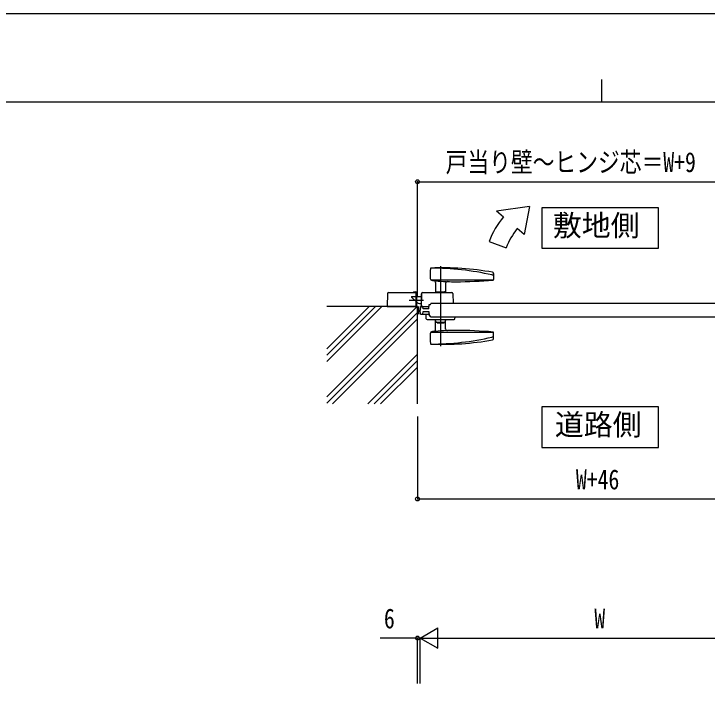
# Model space of a CAD drawing. Units: millimetres, scale not verified. Extents: x -4205 to 4205, y -2970 to 2970.
# Drawn here: x -1301 to 228, y 1482 to 2970 of the extents above; entities that cross this region are included whole.
import ezdxf
from ezdxf.enums import TextEntityAlignment as Align

# ---------------------------------------------------------------- set-up
doc = ezdxf.new("R2010")
doc.units = ezdxf.units.MM
doc.header["$LTSCALE"] = 10
for name, color, linetype in [('0-2_USER1', 3, 'Continuous'), ('0-3_YKK_12', 2, 'Continuous'), ('0-5_YKK_A1', 4, 'Continuous'), ('0-6_YKK_D', 6, 'Continuous'), ('0-7_YKK_ZWAK', 7, 'Continuous')]:
    doc.layers.add(name, color=color, linetype=linetype)
doc.styles.add('ＭＳ ゴシック', font='')
doc.styles.get('ＭＳ ゴシック').set_extended_font_data('MS Gothic')

msp = doc.modelspace()

# ---------------------------------------------------------------- linework, layer by layer
at = {"layer": '0-2_USER1'}
for points in [[(-136.78, 2542.2), (-136.78, 2452.95), (120.82, 2452.95), (120.82, 2542.2)], [(-136.78, 2102.76), (-136.78, 2013.51), (120.82, 2013.51), (120.82, 2102.76)]]:
    msp.add_lwpolyline(points, close=True, dxfattribs=at)
at = {"layer": '0-3_YKK_12'}
msp.add_line((-407.98, 2307.55), (-407.98, 2324.55), dxfattribs=at)
at = {"layer": '0-5_YKK_A1'}
for p, q in [((-163.62, 2544.67), (-236.83, 2534.66)), ((-163.62, 2544.67), (-175.55, 2483.24)), ((-221.51, 2521.81), (-236.83, 2534.66)), ((-175.55, 2483.24), (-190.87, 2496.1)), ((-252.77, 2467.67), (-215.18, 2453.99)), ((-359.98, 2413.65), (-359.98, 2236.95)), ((-242.98, 2396.82), (-242.98, 2383.6)), ((-381.09, 2383.04), (-243.15, 2383.04)), ((-370.98, 2377.38), (-370.98, 2355.05)), ((-348.98, 2375.38), (-348.98, 2355.05)), ((-474.98, 2355.05), (-414.48, 2355.05)), ((-419.98, 2356.55), (-414.48, 2356.55)), ((-419.98, 2356.55), (-419.98, 2355.05)), ((-414.48, 2354.38), (-414.48, 2355.05)), ((-412.98, 2355.05), (-412.98, 2325.15)), ((-399.98, 2355.05), (-334.98, 2355.05)), ((-370.98, 2355.55), (-368.98, 2355.55)), ((-368.98, 2356.05), (-368.98, 2355.05)), ((-367.98, 2357.05), (-351.98, 2357.05)), ((-350.98, 2356.05), (-350.98, 2355.05)), ((-350.98, 2355.55), (-348.98, 2355.55)), ((-476.98, 2353.12), (-477.98, 2324.55)), ((-423.98, 2346.05), (-412.98, 2346.05)), ((-423.98, 2346.05), (-423.98, 2345.05)), ((-423.98, 2345.05), (-412.78, 2333.85)), ((-414.48, 2354.38), (-414.48, 2324.55)), ((-412.98, 2346.55), (-414.48, 2346.55)), ((-413.98, 2353.12), (-412.98, 2324.55)), ((-412.98, 2346.05), (-402.98, 2346.05)), ((-401.98, 2353.12), (-402.98, 2324.55)), ((-402.98, 2352.55), (-402, 2352.55)), ((-402.98, 2352.55), (-402.98, 2324.55)), ((-332.98, 2353.12), (-332.21, 2331.05)), ((-410.98, 2324.55), (-610.98, 2324.55)), ((-610.98, 2217.05), (-503.48, 2324.55)), ((-610.98, 2202.91), (-489.34, 2324.55)), ((-610.98, 2231.19), (-517.62, 2324.55)), ((-610.98, 2125.12), (-411.56, 2324.55)), ((-477.98, 2324.55), (-412.98, 2324.55)), ((-428.98, 2338.55), (-397.98, 2338.55)), ((-412.98, 2328.55), (-414.48, 2328.55)), ((-412.78, 2333.85), (-412.32, 2333.39)), ((-410.98, 2109.55), (-410.98, 2324.55)), ((-406.67, 2331.05), (-402.98, 2331.05)), ((-404.48, 2324.55), (-404.98, 2316.05)), ((-402.98, 2324.55), (-385.5, 2324.55)), ((-385.98, 2319.05), (-385.15, 2328.55)), ((-385.15, 2328.55), (-383.53, 2328.55)), ((-381.48, 2331.05), (-381.54, 2330.37)), ((371.52, 2331.05), (-381.48, 2331.05)), ((-610.98, 2110.98), (-410.98, 2310.98)), ((-404.48, 2307.55), (-404.98, 2316.05)), ((-385.98, 2313.05), (-385.15, 2303.55)), ((-598.27, 2109.55), (-410.98, 2296.84)), ((-404.48, 2307.55), (-391.98, 2307.55)), ((-391.63, 2297.48), (-391.98, 2307.55)), ((-391.98, 2307.55), (-385.5, 2307.55)), ((-389.63, 2295.55), (-330.33, 2295.55)), ((-385.15, 2303.55), (-383.53, 2303.55)), ((-381.48, 2301.05), (-381.54, 2301.72)), ((371.52, 2301.05), (-381.48, 2301.05)), ((-369.48, 2289.55), (-371.98, 2295.55)), ((-328.33, 2297.48), (-328.21, 2301.05)), ((-370.98, 2273.21), (-370.98, 2293.15)), ((-367.48, 2288.55), (-367.48, 2289.55)), ((-367.48, 2288.55), (-352.48, 2288.55)), ((-352.48, 2288.55), (-352.48, 2289.55)), ((-348.98, 2274.06), (-348.98, 2293.15)), ((-381.09, 2267.55), (-243.15, 2267.55)), ((-242.98, 2253.78), (-242.98, 2267)), ((-520.49, 2109.55), (-410.98, 2219.06)), ((-506.35, 2109.55), (-410.98, 2204.92)), ((-492.21, 2109.55), (-410.98, 2190.77))]:
    msp.add_line(p, q, dxfattribs=at)
for points in [[(-385.98, 2319.05), (-398.28, 2319.05), (-398.98, 2324.55), (-404.48, 2324.55)], [(-398.98, 2307.55), (-398.28, 2313.05), (-385.98, 2313.05)], [(-369.48, 2289.55), (-350.48, 2289.55), (-347.98, 2295.55)]]:
    msp.add_lwpolyline(points, dxfattribs=at)
for centre, radius, start, end in [((-83.62, 2406.11), 180, 140, 160), ((-83.62, 2406.11), 140, 140, 160), ((-232.98, 2396.04), 150, 175.37904, 183.69522), ((-381.5, 2408.05), 1, 90.08217, 175.37904), ((-354.02, 1809.68), 600, 79.57414, 92.63376), ((-380.64, 1809.05), 600, 77.09641, 90.08217), ((-377.68, 2386.7), 5, 183.69522, 264.0632), ((-245.98, 2396.82), 3, 257.09641, 79.57414), ((-326.48, 2879.04), 500, 264.0632, 264.47787), ((-374.98, 2377.38), 4, 360, 84.47787), ((-326.48, 2879.04), 500, 264.87202, 267.58127), ((-344.98, 2375.38), 4, 87.89641, 180), ((-326.48, 2879.04), 500, 267.89641, 270), ((-326.48, 3339.04), 960, 270, 274.93509), ((-243.98, 2383.6), 1, 274.93509, 360), ((-474.98, 2353.05), 2, 90, 178), ((-415.98, 2353.05), 2, 2, 90), ((-414.48, 2355.05), 1.5, 0, 90), ((-399.98, 2353.05), 2, 90, 178), ((-367.98, 2356.05), 1, 90, 180), ((-351.98, 2356.05), 1, 360, 90), ((-334.98, 2353.05), 2, 2, 90), ((-406.67, 2339.05), 8, 225, 270), ((-383.53, 2330.55), 2, 270, 355), ((-389.63, 2297.55), 2, 182, 270), ((-383.53, 2301.55), 2, 5, 90), ((-330.33, 2297.55), 2, 270, 358), ((-232.98, 2254.55), 150, 176.30478, 184.62096), ((-377.68, 2263.9), 5, 95.9368, 176.30478), ((-326.48, 1771.55), 500, 95.52213, 95.9368), ((-374.98, 2273.21), 4, 275.52213, 360), ((-326.48, 1771.55), 500, 92.41873, 95.12798), ((-344.98, 2275.21), 4, 180, 272.10359), ((-326.48, 1771.55), 500, 90, 92.10359), ((-326.48, 1311.55), 960, 85.06491, 90), ((-243.98, 2267), 1, 360, 85.06491), ((-354.02, 2840.92), 600, 267.36624, 280.42586), ((-380.64, 2841.55), 600, 269.91783, 282.90359), ((-245.98, 2253.78), 3, 280.42586, 102.90359), ((-381.5, 2242.55), 1, 184.62096, 269.91783)]:
    msp.add_arc(centre, radius, start, end, dxfattribs=at)
at = {"layer": '0-6_YKK_D'}
for p, q in [((-410.98, 2344.67), (-410.98, 2600.67)), ((-410.98, 2599.67), (398.02, 2599.67)), ((-410.98, 2081.67), (-410.98, 1898.67)), ((-410.98, 1899.67), (435.02, 1899.67)), ((-404.98, 1592.84), (-366.01, 1615.34)), ((-366.01, 1570.34), (-366.01, 1615.34)), ((-410.98, 1592.84), (-492.98, 1592.84)), ((-410.98, 1492.33), (-410.98, 1593.84)), ((-404.98, 1592.84), (-410.98, 1592.84)), ((-404.98, 1492.33), (-404.98, 1593.84)), ((-404.98, 1492.33), (-404.98, 1593.84)), ((-404.98, 1592.84), (-387.98, 1592.84)), ((-404.98, 1592.84), (-366.01, 1570.34)), ((-404.98, 1592.84), (-327.04, 1592.84)), ((-359.98, 1592.84), (350.02, 1592.84))]:
    msp.add_line(p, q, dxfattribs=at)
for centre in [(-410.98, 2599.67), (-410.98, 1899.67), (-410.98, 1592.84)]:
    msp.add_circle(centre, 4.25, dxfattribs=at)
at = {"layer": '0-7_YKK_ZWAK'}
for p, q in [((-4.98, 2825), (-4.98, 2775)), ((3895.02, 2775), (-3904.98, 2775))]:
    msp.add_line(p, q, dxfattribs=at)
msp.add_lwpolyline([(-4205, -2970), (4205, -2970), (4205, 2970), (-4205, 2970)], close=True, dxfattribs=at)

# ---------------------------------------------------------------- texts
at = {"layer": '0-2_USER1', "style": 'ＭＳ ゴシック'}
for s, p in [('敷地側', (-112.4, 2465.7)), ('道路側', (-108.07, 2026.26))]:
    msp.add_text(s, height=46.74, dxfattribs=at).set_placement(p, align=Align.BOTTOM_LEFT)
at = {"layer": '0-6_YKK_D', "style": 'ＭＳ ゴシック', "width": 0.8}
for s, p in [('戸当り壁～ヒンジ芯＝W+9', (-348.88, 2607.67)), ('W+46', (-61.58, 1907.67)), ('6', (-484.98, 1600.84)), ('W', (-20.98, 1600.84))]:
    msp.add_text(s, height=43.99, dxfattribs=at).set_placement(p, align=Align.BOTTOM_LEFT)

doc.saveas('drawing.dxf')
